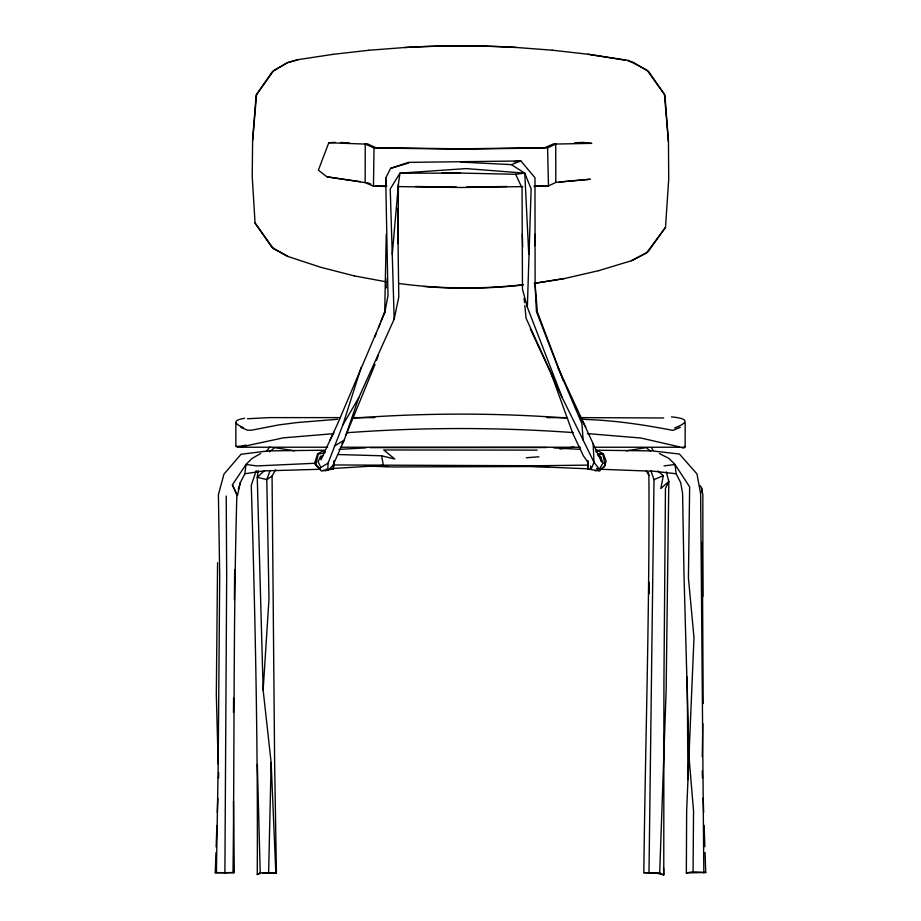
<?xml version="1.0" encoding="UTF-8"?>
<svg xmlns="http://www.w3.org/2000/svg" width="921" height="921" viewBox="0 0 921 921"><rect width="100%" height="100%" fill="white"/><g stroke="black" fill="none" stroke-linecap="round" stroke-linejoin="round"><path stroke-width="1.38" d="M235.857 446.57L235.857 422.9M259.941 873.488L257.258 874.513C257.984 744.767 255.186 615.032 251.272 485.355L256.188 470.666M365.177 182.623L365.223 144.09L328.797 142.732L318.378 170.201L327.001 176.844L365.177 182.623L373.466 186.249L386.394 186.433M598.201 455.849L600.446 456.39L602.956 463.056L599.375 469.1L594.033 462.354L583.154 440.065L581.922 423.741L558.172 367.916L536.425 311.551L535.113 284.957L534.986 177.765L520.895 160.956L408.406 162.372L390.608 168.347L385.703 178.144L387.994 295.653L384.69 312.933L337.811 423.315L320.98 459.821L320.566 456.379L322.903 455.837M687.929 779.707L687.25 677.142M233.485 801.109L234.302 872.578L224.897 872.797L226.681 575.141L226.221 496.016M233.025 872.624C234.533 746.712 233.232 620.777 236.881 494.911L232.38 484.837L245.999 464.506L252.009 458.474L260.689 453.535M583.154 440.065L562.201 397.619L527.353 307.246L531.129 188.897L524.774 173.148L466.141 168.589L399.967 173.16L398.413 184.131L398.137 243.547M705.049 852.489L705.739 872.498L686.341 872.901L686.652 810.883L693.997 637.608L688.424 578.043L689.645 486.887L675.012 464.506L669.003 458.474L659.436 453.581M215.951 852.708L215.261 872.763L216.4 872.532L218.196 763.946L219.705 575.694L218.404 494.658L223.964 474.119L241.037 454.272L268.138 450.899L324.929 450.196M233.474 712.532L233.589 698.245M666.32 471.92L668.819 481.487L665.457 488.406L663.926 682.979L663.765 874.95L659.689 872.935L648.994 872.682L654.014 479.657L650.802 470.504M686.341 872.901L693.076 871.819L693.536 810.987L689.069 757.511L684.05 576.845L682.576 493.207L680.654 482.592L676.129 473.762L675.012 464.506L664.041 465.911M217.575 562.708L216.32 694.883L218.196 763.946M234.395 599.721L234.671 569.88M332.988 54.351L298.162 59.635L287.456 62.663L272.374 71.665L256.107 95.093L252.607 140.706L252.227 176.418L255.059 223.078L271.902 247.392L288.008 256.499L320.669 267.263L354.366 275.92M384.69 312.933L386.256 234.429M373.466 186.249L374.018 147.947L365.223 144.09M702.263 756.705L702.838 723.699M703.195 703.609L702.263 542.377M663.592 867.835L663.765 874.95L656.201 873.05L643.814 872.717C645.391 740.288 649.731 607.883 648.902 475.443L648.384 472.657M257.258 874.513L260.206 872.912L268.621 872.901L271.142 762.542L263.141 690.094L257.258 477.343L258.179 470.424M597.487 454.076L602.76 454.122L605.281 465.186L599.49 471.068L587.759 468.973L588.035 460.799M216.147 846.975L216.896 825.481M217.333 812.598L217.828 798.265M218.519 778.21L218.714 772.489M659.689 872.935L666.136 690.485L668.819 481.487L660.829 488.533L663.339 475.639L657.882 471.011M534.652 245.677L535.17 234.279M326.138 468.916L327.749 470.355L328.095 463.102L342.842 424.972L361.17 367.398M263.141 690.094L268.99 598.742L266.802 479.565L270.106 470.493M598.558 270.682L631.449 260.735L647.993 251.859L665.503 227.383L668.715 179.158L668.462 141.995L664.904 94.978L648.591 71.493L633.498 62.513L628.145 61.005M325.159 451.808L322.73 450.956L317.63 453.88L314.614 463.286L315.719 465.186L321.51 471.068L333.241 468.973L333.92 460.857M252.607 140.717L256.591 94.564L273.813 70.433L287.433 62.674L298.162 59.635M327.749 470.355L332.826 465.669L344.189 440.146L358.81 397.619L394.176 319.115L392.254 254.323L398.413 184.131M238.263 489.35L240.346 482.592L244.882 473.762L245.999 464.506L256.971 465.922L314.614 463.286L319.61 468.271M587.759 468.973L587.633 461.122M320.554 466.694L320.393 467.776L328.095 463.102M333.241 468.973L333.943 464.967L536.805 465.761L587.126 465.117M394.176 319.115L398.781 297.126L397.596 208.307M240.346 482.592L237.468 495.567L232.38 484.837M315.719 465.186L318.252 454.122L324.94 452.66M375.008 364.428L346.054 434.988M376.459 360.376L378.404 354.976M374.847 336.959L376.413 332.942M378.496 327.577L380.062 323.559M381.098 320.876L385.266 310.147M320.566 456.379L318.102 461.72L319.944 465.45M330.121 439.916L333.863 432.386M264.569 470.516L257.258 477.343L266.802 479.565L272.063 476.076L275.54 469.814M342.842 424.972L358.81 397.619M341.99 443.669L344.189 440.146L334.484 445.983M266.572 451.29L269.795 446.835M665.503 227.36L646.392 253.137L631.449 260.735M269.323 451.831L274.688 447.652L294.57 450.818M601.401 468.616L604.418 466.694L606.145 461.168L603.382 453.88L598.282 450.956L595.829 451.831M534.307 186.445L548.49 185.927L555.789 182.439L590.234 179.238L559.243 181.99M374.018 147.947L461.11 149.202L547.581 147.901L555.743 144.044L591.731 143.365L582.947 142.387L574.543 142.824M654.014 479.657L663.339 475.639M680.274 427.298L673.021 430.395C644.838 424.972 616.402 420.586 587.598 419.527L581.888 419.136M603.382 453.88L597.476 454.732M460.5 162.061L511.397 164.629L520.895 160.956L513.872 161.682M268.621 872.901L276.427 872.797L274.642 763.912L272.063 476.076M390.608 168.347L408.544 163.086M594.989 470.804L597.694 470.032M564.665 278.499L534.168 283.392L564.746 278.487L598.615 270.67M693.076 871.819L705.739 872.498M241.06 446.938L283.415 437.843L333.701 433.664M626.418 450.818L646.266 447.641L650.652 451.325M244.882 473.762L263.797 470.907L320.612 469.261M559.91 449.022L573.921 447.065M442.126 172.676L515.668 174.288L524.774 173.148L528.758 254.323M332.884 54.362L368.722 50.275M523.024 284.693C481.706 289.332 439.812 289.056 398.609 283.449M337.742 419.262L296.781 422.589L278.487 424.961L251.203 430.268L247.427 430.165L240.807 427.332M247.473 418.756L269.22 417.616L340.54 417.616M368.584 50.287L405.136 47.489A420.575 181.771 0 0 1 515.818 47.385M526.248 457.749L538.9 456.781M346.48 432.766C421.899 427.171 497.754 427.171 573.184 432.582M352.006 418.295C423.752 412.815 495.889 412.7 567.624 418.146M332.021 468.559L383.378 465.393L381.593 455.791L338.076 454.525M328.797 142.732L335.209 142.352M339.009 449.39L365.764 447.871M369.989 447.641L546.798 447.525M556.319 143.757L553.509 143.906L544.829 147.648L460.753 148.845L375.641 147.636L367.525 143.872L364.704 143.734M234.302 872.578L215.261 872.763M262.646 872.947L276.427 872.797M522.829 186.618L461.11 187.504L397.884 186.595M466.498 187.067L506.78 186.503M534.111 186.123L548.49 185.927L547.581 147.901M548.778 466.498L392.173 466.959L365.453 465.968M643.814 872.717L648.994 872.682M460.5 173.16L399.967 173.16L390.228 189.035L392.254 254.323M353.376 417.616L374.778 417.616M546.959 417.616L567.083 417.616M580.023 417.616L663.684 417.984M237.158 447.226L327.611 447.226M340.528 447.226L580.288 447.238M594.655 447.238L683.658 447.238M537.162 450.127L383.7 449.966L394.764 459.015L381.593 455.791M375.595 185.961L386.947 186.111M415.336 186.514L456.494 187.09M364.935 466.095L388.063 466.429M216.4 872.532L224.897 872.797M589.095 468.858L532.511 466.475M600.4 469.261L654.497 471.31L676.129 473.762M340.724 142.49L349.197 142.928M553.832 447.917L580.587 449.367M596.071 450.208L652.149 450.887L679.445 454.053L697.001 473.97L700.639 493.909L703.817 872.901M587.379 433.595L640.993 438.039L679.514 446.881M515.806 47.432L552.301 50.195M545.877 185.697L548.49 185.927M552.22 50.195L588.024 54.247L625.463 60.245M327.001 176.844L360.364 181.667M587.966 54.235L628.525 60.418L647.141 70.261L664.444 94.506L668.462 141.995M354.251 275.886L386.129 281.814M596.394 468.455L599.375 469.1M323.317 470.032L326.011 470.804M317.63 453.88L318.252 454.122M367.306 182.669L370.864 184.073M288.008 256.499L273.468 248.682L255.059 223.043M511.397 164.629L524.774 173.148M558.172 367.916L601.148 461.053L602.956 463.056M588.116 462.526L583.43 455.93L572.977 433.883L550.631 372.142L553.199 377.219M700.225 485.678L701.652 488.118L702.85 495.061L702.873 596.647M646.139 470.619L648.902 475.443M579.746 415.958L585.756 427.206M651.631 447.836L652.977 450.357M530.323 328.797L562.201 397.619M515.668 174.288L522.046 188.057L522.483 289.286L527.353 307.246M550.044 370.852L526.064 318.182L524.809 305.45M563.537 381.294L537.346 311.954L535.113 284.957M600.446 456.39L601.148 461.053M590.614 465.957L590.96 469.468L594.033 462.354L593.159 443.945M524.118 298.381L524.533 302.629M385.703 178.144L386.313 185.213M385.703 278.061L386.313 287.905M271.142 762.542L275.84 873.016M702.239 771.038L702.481 778.187M703.172 798.196L703.667 812.483M704.116 825.343L704.853 846.779M522.334 234.003L522.679 246.886M257.35 764.43L260.206 872.912M649.132 582.279L649.374 593.642M701.652 488.118L701.698 492.401M555.743 144.044L555.789 182.439M685.155 422.831L685.155 446.627M671.409 416.891A567.877 27.975 -7.5 0 1 674.667 427.977M684.476 446.374A537.945 14.966 20.1 0 1 682.173 447.859M246.057 445.096A537.956 14.909 -19.9 0 1 236.513 446.328M243.34 427.643A568.119 27.987 7.5 0 1 244.526 418.341M405.033 47.524A407.738 170.569 0 0 1 515.829 47.478M523.036 284.992A396.514 303.872 0.7 0 1 423.971 286.5"/></g></svg>
